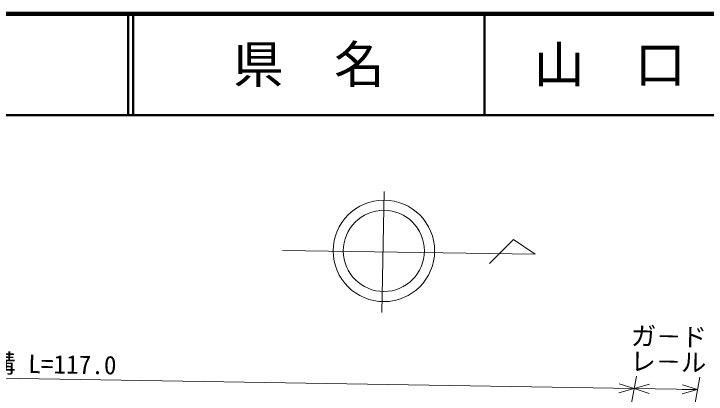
# Model space of a CAD drawing. Units: millimetres, scale not verified. Extents: x 40000 to 680000, y 20000 to 380000.
# Drawn here: x 286456 to 354915, y 342421 to 380000 of the extents above; entities that cross this region are included whole.
import ezdxf
from ezdxf.enums import TextEntityAlignment as Align

# ---------------------------------------------------------------- set-up
doc = ezdxf.new("R2010")
doc.units = ezdxf.units.MM
doc.header["$LTSCALE"] = 1000
doc.linetypes.add('CHAIN', pattern=[18.5, 12, -1.5, 3.5, -1.5])
for name, color, linetype, lineweight in [('M-BMK', 2, 'CHAIN', 13), ('M-BMK-SRVR', 3, 'Continuous', 13), ('M-STR-HTXT', 7, 'Continuous', 13), ('M-TTL', 2, 'Continuous', 140), ('M-TTL-LINE', 7, 'Continuous', 50)]:
    doc.layers.add(name, color=color, linetype=linetype, lineweight=lineweight)
doc.layers.add('M-TTL-TXT', color=7, linetype='Continuous')
doc.styles.add('ＭＳ ゴシック', font='')
doc.styles.get('ＭＳ ゴシック').set_extended_font_data('MS Gothic')

msp = doc.modelspace()

# ---------------------------------------------------------------- linework, layer by layer
at = {"layer": 'M-BMK'}
msp.add_line((346762, 304058), (354293, 344096), dxfattribs=at)
at = {"layer": 'M-BMK-SRVR'}
for p, q in [((323059, 362450), (322846, 350503)), ((335859, 357689), (333475, 355328)), ((338022, 356249), (335859, 357689)), ((313025, 356618), (338022, 356249))]:
    msp.add_line(p, q, dxfattribs=at)
for radius in [5016, 4013]:
    msp.add_circle((323049, 356577), radius, dxfattribs=at)
at = {"layer": 'M-STR-HTXT'}
for p, q in [((232394, 344876), (347790, 342971)), ((348024, 344199), (341281, 308806)), ((347790, 342971), (346290, 342996)), ((347790, 342971), (346297, 343446)), ((347790, 342971), (349297, 343397)), ((354062, 342868), (352569, 343343)), ((347790, 342971), (346283, 342546)), ((347790, 342971), (354062, 342868)), ((347790, 342971), (349290, 342947)), ((347790, 342971), (349282, 342497)), ((354062, 342868), (352555, 342443)), ((354062, 342868), (352562, 342893))]:
    msp.add_line(p, q, dxfattribs=at)
at = {"layer": 'M-TTL'}
msp.add_line((680000, 380000), (40000, 380000), dxfattribs=at)
at = {"layer": 'M-TTL-LINE'}
for p, q in [((297750, 380000), (297750, 370000)), ((298250, 380000), (298250, 370000)), ((333000, 380000), (333000, 370000)), ((40000, 370000), (680000, 370000))]:
    msp.add_line(p, q, dxfattribs=at)

# ---------------------------------------------------------------- texts
at = {"layer": 'M-STR-HTXT', "style": 'ＭＳ ゴシック'}
for s, rotation, p in [('ガ－ド', 359.059, (351199, 346648)), ('側\u3000溝 L=117.0', 359.054, (287848, 343961)), ('レ－ル', 359.059, (351158, 344148))]:
    msp.add_text(s, height=1833, rotation=rotation, dxfattribs=at).set_placement(p, align=Align.BOTTOM_CENTER)
at = {"layer": 'M-TTL-TXT', "style": 'ＭＳ ゴシック'}
for s, p in [('県\u3000名', (315625, 375000)), ('山\u3000口\u3000県', (350375, 375000))]:
    msp.add_text(s, height=3666, dxfattribs=at).set_placement(p, align=Align.MIDDLE_CENTER)

doc.saveas('drawing.dxf')
